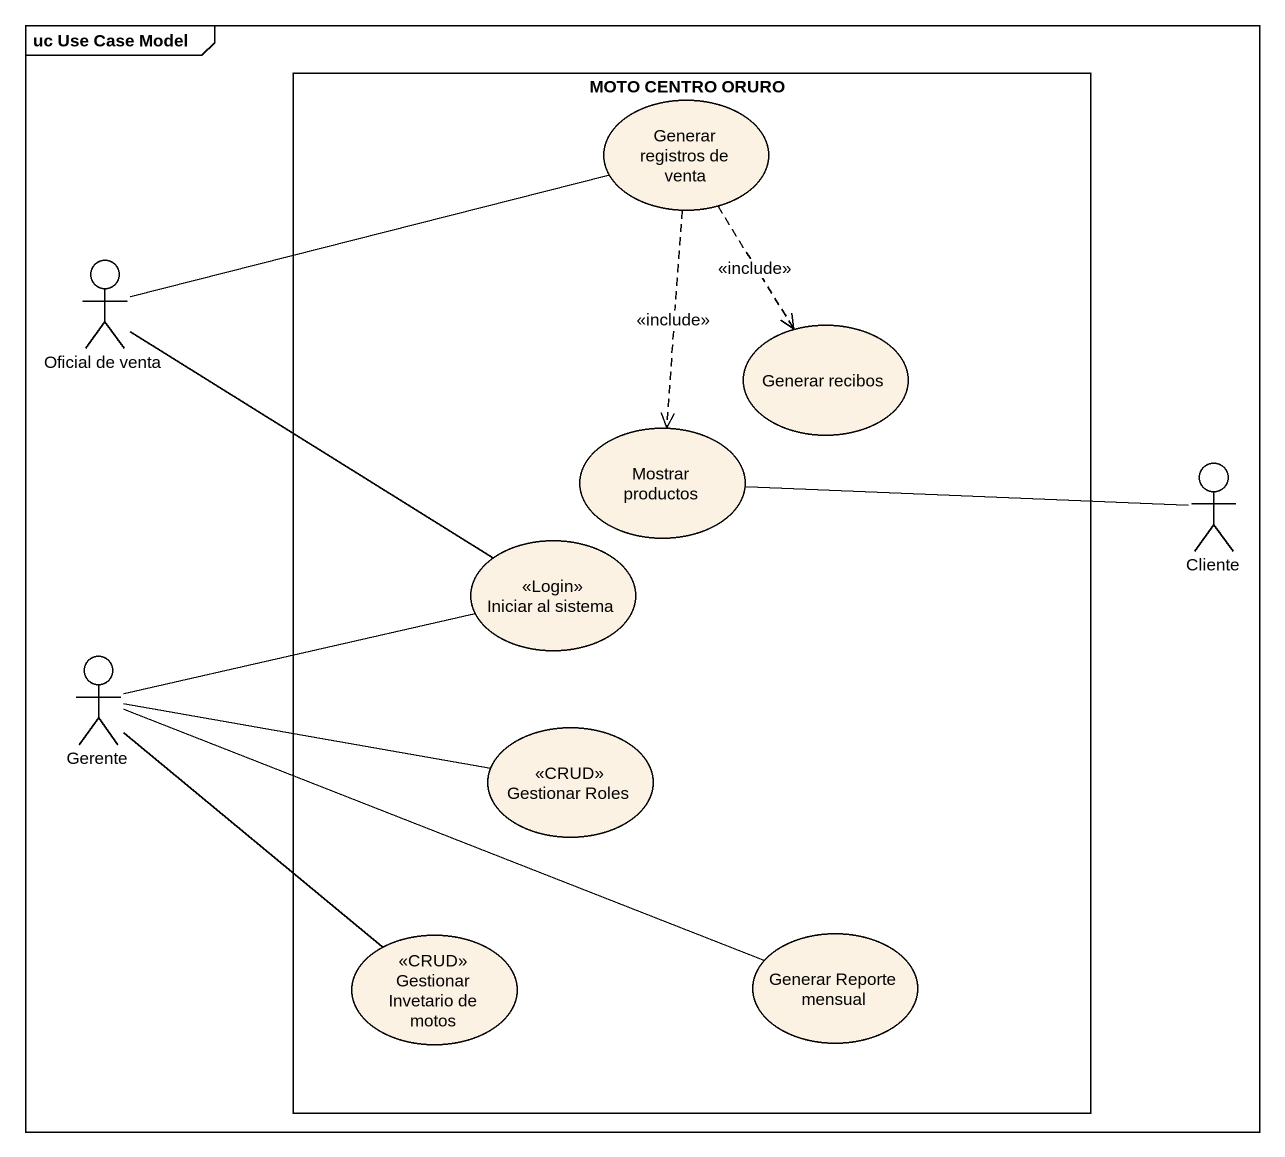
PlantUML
@startuml
mainframe uc Use Case Model
rectangle "MOTO CENTRO ORURO" as MOTO_CENTRO_ORURO {
  usecase "Generar registros de venta" as Generar_registros_de_venta
  usecase "Generar recibos" as Generar_recibos
  usecase "Mostrar productos" as Mostrar_productos
  usecase "Iniciar al sistema" as Iniciar_al_sistema <<Login>>
  usecase "Gestionar Roles" as Gestionar_Roles <<CRUD>>
  usecase "Gestionar Invetario de motos" as Gestionar_Invetario_de_motos <<CRUD>>
  usecase "Generar Reporte mensual" as Generar_Reporte_mensual
}
actor "Oficial de venta" as Oficial_de_venta
actor Cliente
actor Gerente
Generar_registros_de_venta ..> Generar_recibos : <<include>>
Generar_registros_de_venta ..> Mostrar_productos : <<include>>
Oficial_de_venta -right- Generar_registros_de_venta
Oficial_de_venta -right- Iniciar_al_sistema
Cliente -left- Mostrar_productos
Gerente -right- Iniciar_al_sistema
Gerente -- Gestionar_Invetario_de_motos
Gestionar_Roles -left- Gerente
Generar_Reporte_mensual -left- Gerente
@enduml
